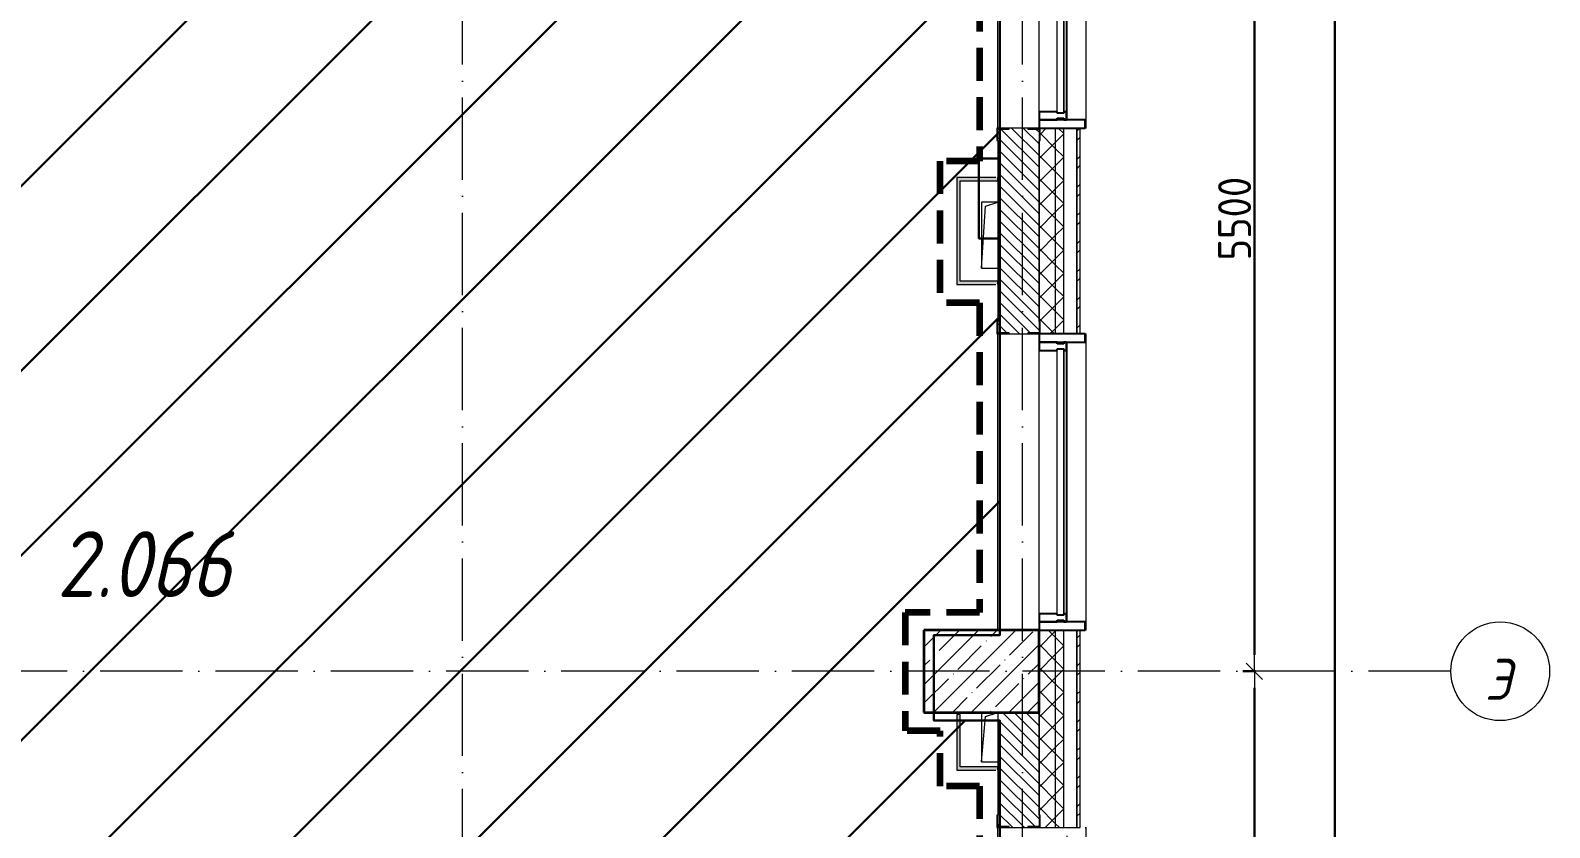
# Model space of a CAD drawing. Header units: millimetres. Extents: x -17017 to 628417, y -109036 to 199237.
# Drawn here: x 9705 to 18930, y -66865 to -62021 of the extents above; entities that cross this region are included whole.
import ezdxf

# ---------------------------------------------------------------- set-up
doc = ezdxf.new("R2010")
doc.units = ezdxf.units.MM
for name, pattern in [('50_200_ШТРИХ_1Т_ш5_п1_п1_', [700, 500, -100, 0, -100]), ('Штрих короткий', [300, 150, -150]), ('Штриховая _2 мм - 1 мм_', [300, 200, -100])]:
    doc.linetypes.add(name, pattern=pattern)
for name, color, linetype, lineweight in [('0-1', 7, 'Continuous', 5), ('0-2', 7, 'Continuous', 9), ('Импосты витража', 7, 'Continuous', 9), ('Импосты витража-1', 7, 'Continuous', 25), ('Марки помещений', 7, 'Continuous', 9), ('Несущие колонны', 7, 'Continuous', 9), ('Несущие колонны-1', 7, 'Continuous', 35), ('Обобщенные модели', 7, 'Continuous', 9), ('Общие ребра', 7, 'Continuous', 9), ('Окна', 7, 'Continuous', 9), ('Оси', 7, 'Continuous', 9), ('Оси-1', 7, 'Continuous', 20), ('Оси-2', 7, '50_200_ШТРИХ_1Т_ш5_п1_п1_', 9), ('Остекление-1', 7, 'Continuous', 9), ('Перемычка-1', 7, 'Штрих короткий', 9), ('Размеры', 7, 'Continuous', 15), ('Стены', 7, 'Continuous', 9), ('Стены-1', 7, 'Continuous', 13), ('стяжа', 7, 'Continuous', 30), ('Штриховка разреза-1', 7, 'Continuous', 9)]:
    doc.layers.add(name, color=color, linetype=linetype, lineweight=lineweight)
doc.layers.add('СТ-1_1', color=7, linetype='Штриховая _2 мм - 1 мм_', lineweight=90, true_color=0x888888)
doc.layers.add('Штриховка разреза-3', color=7, linetype='Continuous', lineweight=9, true_color=0x0080ff)
doc.layers.get('0-2').off()
doc.styles.add('ISOCPEUR_I_1', font='isocpeui.ttf', dxfattribs={"width": 0.85, "height": 2.5})
doc.styles.add('ISOCPEUR_I_2', font='isocpeui.ttf', dxfattribs={"width": 0.85, "height": 2.3})
doc.styles.add('СПДС', font='isocpeur.ttf', dxfattribs={"width": 0.9})
doc.dimstyles.new('Размера А3', dxfattribs={"dimtxt": 200, "dimasz": 100, "dimexe": 70, "dimexo": 100, "dimgap": 20, "dimtad": 1, "dimdec": 0, "dimrnd": 10, "dimzin": 0, "dimdsep": 46, "dimtxsty": 'СПДС', "dimblk": 'ARROWHEAD_6', "dimcen": 1, "dimclrd": 256, "dimclre": 256, "dimclrt": 256, "dimazin": 0, "dimtfac": 1, "dimtdec": 0, "dimtmove": 2, "dimatfit": 3, "dimfxl": 1, "dimtolj": 1, "dimtzin": 0, "dimarcsym": 0})
pattern_1 = [(135, (0, 0), (-35.35534, -35.35534), [])]
pattern_2 = [(45, (0, 0), (-85.53659, 85.53659), []), (45, (57.02, 0), (-85.53659, 85.53659), [])]
pattern_3 = [(45, (0, 0), (-70.71068, 70.71068), []), (135, (0, 0), (-70.71068, -70.71068), [])]

# ---------------------------------------------------------------- blocks, each defined once
blk = doc.blocks.new('Ось сетки - Круг_Ø6_00__ISO-2_5_0_9K_-16731441-АИ2_02_План отделки стен 2-го этажа _Часть 2_')
at = {"layer": 'Оси-1'}
blk.add_circle((0, 0), 3, dxfattribs=at)
blk = doc.blocks.new('ARROWHEAD_6')
at = {"color": 0, "linetype": 'Continuous'}
for p, q in [((0, 0), (-1, 0)), ((-0.5, -0.5), (0.5, 0.5))]:
    blk.add_line(p, q, dxfattribs=at)
blk = doc.blocks.new('*D701')
at = {"layer": 'Defpoints', "color": 0, "transparency": 16777216}
for p in [(17243.3, -60415.3), (17137.2, -65915.3), (17243.3, -65915.3)]:
    blk.add_point(p, dxfattribs=at)
at = {"layer": 'Размеры', "lineweight": -2, "transparency": 16777216}
for p, q in [((17143.3, -60415.3), (17067.2, -60415.3)), ((17137.2, -60515.3), (17137.2, -65815.3)), ((17143.3, -65915.3), (17067.2, -65915.3))]:
    blk.add_line(p, q, dxfattribs=at)
at = {"layer": 'Размеры', "lineweight": -2, "transparency": 16777216, "xscale": 100, "yscale": 100, "zscale": 100}
for p, rotation in [((17137.2, -60415.3), 90), ((17137.2, -65915.3), 270)]:
    blk.add_blockref('ARROWHEAD_6', p, dxfattribs=dict(at, rotation=rotation))
at = {"layer": 'Размеры', "transparency": 16777216, "insert": (17017.2, -63165.3), "char_height": 200, "width": 2.488, "attachment_point": 5, "rotation": 90, "style": 'СПДС'}
blk.add_mtext('\\A1;5500', dxfattribs=at)
blk = doc.blocks.new('*D702')
at = {"layer": 'Defpoints', "color": 0, "transparency": 16777216}
for p in [(17243.3, -65915.3), (17137.2, -71915.3), (17243.3, -71915.3)]:
    blk.add_point(p, dxfattribs=at)
at = {"layer": 'Размеры', "lineweight": -2, "transparency": 16777216}
for p, q in [((17143.3, -65915.3), (17067.2, -65915.3)), ((17137.2, -66015.3), (17137.2, -71815.3)), ((17143.3, -71915.3), (17067.2, -71915.3))]:
    blk.add_line(p, q, dxfattribs=at)
at = {"layer": 'Размеры', "lineweight": -2, "transparency": 16777216, "xscale": 100, "yscale": 100, "zscale": 100}
for p, rotation in [((17137.2, -65915.3), 90), ((17137.2, -71915.3), 270)]:
    blk.add_blockref('ARROWHEAD_6', p, dxfattribs=dict(at, rotation=rotation))
at = {"layer": 'Размеры', "transparency": 16777216, "insert": (17017.2, -68915.3), "char_height": 200, "width": 2.488, "attachment_point": 5, "rotation": 90, "style": 'СПДС'}
blk.add_mtext('\\A1;6000', dxfattribs=at)
blk = doc.blocks.new('*D707')
at = {"layer": 'Defpoints', "color": 0, "transparency": 16777216}
for p in [(17519.6, -56765.3), (17625.6, -56765.3), (17519.6, -90215.3)]:
    blk.add_point(p, dxfattribs=at)
at = {"layer": 'Размеры', "lineweight": -2, "transparency": 16777216}
for p, q in [((17619.6, -56765.3), (17695.6, -56765.3)), ((17625.6, -90115.3), (17625.6, -56865.3)), ((17619.6, -90215.3), (17695.6, -90215.3))]:
    blk.add_line(p, q, dxfattribs=at)
at = {"layer": 'Размеры', "lineweight": -2, "transparency": 16777216, "xscale": 100, "yscale": 100, "zscale": 100}
for p, rotation in [((17625.6, -56765.3), 90), ((17625.6, -90215.3), 270)]:
    blk.add_blockref('ARROWHEAD_6', p, dxfattribs=dict(at, rotation=rotation))
at = {"layer": 'Размеры', "transparency": 16777216, "insert": (17505.6, -73490.3), "char_height": 200, "width": 3.186, "attachment_point": 5, "rotation": 90, "style": 'СПДС'}
blk.add_mtext('\\A1;33450', dxfattribs=at)
blk = doc.blocks.new('BSC_Колонна _Прямоугольная - 500х700-V2-АИ2_02_План отделки стен 2-го этажа _Часть 2_')
at = {"layer": 'Несущие колонны'}
h = blk.add_hatch(dxfattribs=at)
h.set_pattern_fill('FP_7', color=256, style=0, pattern_type=2)
h.set_pattern_definition([(315, (-40300, 25550), (114.04925, 114.04925), []), (315, (-40300, 25435.95), (114.04925, 114.04925), [201.613, -40.323, 3.353, -36.97])])
h.paths.add_polyline_path([(-250, 350), (-250, -350), (250, -350), (250, 350)], flags=0)
at = {"layer": 'Несущие колонны-1'}
for p, q in [((250, 350), (-250, 350)), ((-250, 350), (-250, -350)), ((250, -350), (250, 350)), ((-250, -350), (250, -350))]:
    blk.add_line(p, q, dxfattribs=at)
blk = doc.blocks.new('Проем_Дверь_Прямоугольный - 1800х2700h_оконные проемы-25805030-АИ2_02_План отделки стен 2-го этажа _Часть 2_')
at = {"layer": 'Перемычка-1'}
for p, q in [((900, 125), (-900, 125)), ((900, -125), (-900, -125))]:
    blk.add_line(p, q, dxfattribs=at)
blk = doc.blocks.new('PNS_Панель прямоугольная1 - Нр_Стекло - 40мм-25259299-АИ2_02_План отделки стен 2-го этажа _Часть 2_')
at = {"layer": 'Остекление-1'}
for p, q in [((-387.5, 40), (387.5, 40)), ((-397.5, 0), (397.5, 0)), ((387.5, 0), (-387.5, 0))]:
    blk.add_line(p, q, dxfattribs=at)
blk = doc.blocks.new('Прямоугольный импост - Импост структурный с накладкой - 150мм-25647642-АИ2_02_План отделки стен 2-го этажа _Часть 2_')
at = {"layer": 'Импосты витража'}
for p, q in [((42475, -100), (43250, -100)), ((42475, -267), (43250, -267))]:
    blk.add_line(p, q, dxfattribs=at)
blk = doc.blocks.new('Прямоугольный импост - Импост структурный с накладкой - 150мм-25647644-АИ2_02_План отделки стен 2-го этажа _Часть 2_')
at = {"layer": 'Импосты витража-1'}
for p, q in [((-25, 0), (-25, 17)), ((-25, 17), (25, 17)), ((-15, 0), (-25, 0)), ((-15, -40), (-15, 0)), ((25, 0), (15, 0)), ((15, 0), (15, -40)), ((25, 17), (25, 0)), ((-25, -150), (-25, -40)), ((-25, -40), (-15, -40)), ((15, -40), (25, -40)), ((25, -40), (25, -150)), ((25, -150), (-25, -150))]:
    blk.add_line(p, q, dxfattribs=at)
blk = doc.blocks.new('Прямоугольный импост - Откос НВФ_50х280 мм-25993838-АИ2_02_План отделки стен 2-го этажа _Часть 2_')
at = {"layer": 'Импосты витража-1'}
for p, q in [((0, 130), (-50, 130)), ((-50, 130), (-50, -150)), ((0, -144), (0, 130)), ((-50, -150), (0, -150))]:
    blk.add_line(p, q, dxfattribs=at)
blk = doc.blocks.new('PNS_Панель прямоугольная1 - Нр_Стекло - 40мм-25293744-АИ2_02_План отделки стен 2-го этажа _Часть 2_')
at = {"layer": 'Остекление-1'}
for p, q in [((-800, 40), (800, 40)), ((-810, 0), (810, 0)), ((800, 0), (-800, 0))]:
    blk.add_line(p, q, dxfattribs=at)
blk = doc.blocks.new('Прямоугольный импост - Импост структурный с накладкой - 150мм-25651488-АИ2_02_План отделки стен 2-го этажа _Часть 2_')
at = {"layer": 'Импосты витража'}
for p, q in [((44650, -100), (46250, -100)), ((44650, -267), (46250, -267))]:
    blk.add_line(p, q, dxfattribs=at)
blk = doc.blocks.new('Прямоугольный импост - Импост структурный с накладкой - 150мм-25651501-АИ2_02_План отделки стен 2-го этажа _Часть 2_')
at = {"layer": 'Импосты витража-1'}
for p, q in [((-25, 0), (-25, 17)), ((-25, 17), (25, 17)), ((-15, 0), (-25, 0)), ((-15, -40), (-15, 0)), ((25, 0), (15, 0)), ((15, 0), (15, -40)), ((25, 17), (25, 0)), ((-25, -150), (-25, -40)), ((-25, -40), (-15, -40)), ((15, -40), (25, -40)), ((25, -40), (25, -150)), ((25, -150), (-25, -150))]:
    blk.add_line(p, q, dxfattribs=at)
blk = doc.blocks.new('Прямоугольный импост - Откос НВФ_50х280 мм-25995271-АИ2_02_План отделки стен 2-го этажа _Часть 2_')
at = {"layer": 'Импосты витража-1'}
for p, q in [((-50, 130), (0, 130)), ((-50, -150), (-50, 130)), ((0, 130), (0, -144)), ((0, -150), (-50, -150))]:
    blk.add_line(p, q, dxfattribs=at)
blk = doc.blocks.new('Прямоугольный импост - Откос НВФ_50х280 мм-V163-АИ2_02_План отделки стен 2-го этажа _Часть 2_')
at = {"layer": 'Импосты витража-1'}
for p, q in [((0, 130), (-50, 130)), ((-50, 130), (-50, -150)), ((0, -150), (0, 130)), ((-50, -150), (0, -150))]:
    blk.add_line(p, q, dxfattribs=at)
blk = doc.blocks.new('Фахверк_СКБ_Уголок - 250_2700-27497298-АИ2_02_План отделки стен 2-го этажа _Часть 2_')
at = {"layer": 'Обобщенные модели'}
for p, q in [((200, 181), (125, 181)), ((125, 181), (125, 106)), ((125, 106), (131, 106)), ((131, 106), (131, 175)), ((131, 175), (200, 175)), ((200, 175), (200, 181)), ((131, -6), (125, -6)), ((125, -6), (125, -81)), ((125, -81), (200, -81)), ((131, -75), (131, -6)), ((200, -75), (131, -75)), ((200, -81), (200, -75))]:
    blk.add_line(p, q, dxfattribs=at)
blk = doc.blocks.new('AR_Отверстие прямоугольное _в плите_ - AR_Отверстие прямоугольное _в плите_-30510814-АИ2_02_План отделки стен 2-го этажа _Часть 2_')
at = {"layer": 'Обобщенные модели'}
for p, q in [((-50, 150), (-50, -150)), ((-50, -150), (-25, 125)), ((-25, 125), (50, 150)), ((-50, -150), (50, -150))]:
    blk.add_line(p, q, dxfattribs=at)
blk = doc.blocks.new('AR_Отверстие прямоугольное _в плите_ - AR_Отверстие прямоугольное _в плите_-30510902-АИ2_02_План отделки стен 2-го этажа _Часть 2_')
at = {"layer": 'Обобщенные модели'}
for p, q in [((50, 200), (-50, 200)), ((-50, 200), (-50, -200)), ((-25, 175), (50, 200)), ((-50, -200), (-25, 175)), ((-50, -200), (50, -200))]:
    blk.add_line(p, q, dxfattribs=at)
blk = doc.blocks.new('Отлив_СКБ - Отлив витража_120_НВФ-31885687-АИ2_02_План отделки стен 2-го этажа _Часть 2_')
at = {"layer": 'Окна'}
for p, q in [((1750, -2), (50, -2)), ((0, -120), (0, -113)), ((0, -120), (1800, -120)), ((1800, -113), (1800, -120))]:
    blk.add_line(p, q, dxfattribs=at)
blk = doc.blocks.new('0125-Р-ОО-Ш2-АР-о_23_10_2024_rvt-1-АИ2_02_План отделки стен 2-го этажа _Часть 2_')
at = {"layer": 'Штриховка разреза-1'}
h = blk.add_hatch(dxfattribs=at)
h.set_pattern_fill('FP_80', color=256, style=0, pattern_type=2)
h.set_pattern_definition(pattern_2)
h.paths.add_polyline_path([(26150, 43370), (26150, 43600), (26130, 43600), (26130, 43370)], flags=0)
h.paths.add_polyline_path([(26130, 45400), (26150, 45400), (26150, 49800), (26130, 49800), (26130, 45770.8)], flags=0)
h = blk.add_hatch(dxfattribs=at)
h.set_pattern_fill('FP_81', color=256, style=0, pattern_type=2)
h.set_pattern_definition(pattern_3)
h.paths.add_polyline_path([(26050, 11350), (26050, 13550), (26000, 13550), (26000, 11350)], flags=0)
h.paths.add_polyline_path([(26000, 15350), (26050, 15350), (26050, 16550), (26000, 16550), (26000, 16201.6)], flags=0)
h.paths.add_polyline_path([(26050, 18350), (26050, 19550), (26000, 19550), (26000, 18350)], flags=0)
h.paths.add_polyline_path([(26000, 21350), (26050, 21350), (26050, 22550), (26000, 22550), (26000, 21745.8)], flags=0)
h.paths.add_polyline_path([(26050, 24350), (26050, 25550), (26000, 25550), (26000, 24350)], flags=0)
h.paths.add_polyline_path([(26050, 27350), (26050, 28550), (26000, 28550), (26000, 27350)], flags=0)
h.paths.add_polyline_path([(26000, 30350), (26050, 30350), (26050, 31550), (26000, 31550), (26000, 30986.2)], flags=0)
h.paths.add_polyline_path([(26000, 33350), (26050, 33350), (26050, 34550), (26000, 34550), (26000, 33758.3)], flags=0)
h.paths.add_polyline_path([(26050, 36350), (26050, 37550), (26000, 37550), (26000, 36350)], flags=0)
h.paths.add_polyline_path([(26050, 39350), (26050, 40550), (26000, 40550), (26000, 39350)], flags=0)
h.paths.add_polyline_path([(26050, 42350), (26050, 43600), (26000, 43600), (26000, 42350)], flags=0)
h.paths.add_polyline_path([(26050, 45400), (26050, 49650), (26000, 49650), (26000, 45400)], flags=0)
h = blk.add_hatch(dxfattribs=at)
h.set_pattern_fill('FP_81', color=256, style=0, pattern_type=2)
h.set_pattern_definition(pattern_3)
h.paths.add_polyline_path([(26000, 11350), (26000, 13550), (25906, 13550), (25906, 13475), (25900, 13475), (25900, 11350)], flags=0)
h.paths.add_polyline_path([(25906, 15350), (26000, 15350), (26000, 16550), (25906, 16550), (25906, 16475), (25900, 16475), (25900, 15425), (25906, 15425), (25906, 15356)], flags=0)
h.paths.add_polyline_path([(25906, 18350), (26000, 18350), (26000, 19550), (25900, 19550), (25900, 18425), (25906, 18425), (25906, 18356)], flags=0)
h.paths.add_polyline_path([(25906, 21350), (26000, 21350), (26000, 22550), (25906, 22550), (25906, 22475), (25900, 22475), (25900, 21425), (25906, 21425), (25906, 21356)], flags=0)
h.paths.add_polyline_path([(25900, 24350), (26000, 24350), (26000, 25550), (25906, 25550), (25906, 25475), (25900, 25475), (25900, 24850)], flags=0)
h.paths.add_polyline_path([(26000, 27350), (26000, 28550), (25900, 28550), (25900, 27425), (25906, 27425), (25906, 27350)], flags=0)
h.paths.add_polyline_path([(26000, 30350), (26000, 31550), (25906, 31550), (25906, 31475), (25900, 31475), (25900, 30425), (25906, 30425), (25906, 30350)], flags=0)
h.paths.add_polyline_path([(26000, 33350), (26000, 34550), (25900, 34550), (25900, 33425), (25906, 33425), (25906, 33350)], flags=0)
h.paths.add_polyline_path([(25906, 36350), (26000, 36350), (26000, 37550), (25906, 37550), (25906, 37475), (25900, 37475), (25900, 36425), (25906, 36425), (25906, 36356)], flags=0)
h.paths.add_polyline_path([(25906, 39350), (26000, 39350), (26000, 40550), (25900, 40550), (25900, 39425), (25906, 39425), (25906, 39356)], flags=0)
h.paths.add_polyline_path([(26000, 42350), (26000, 43600), (25906, 43600), (25906, 43525), (25900, 43525), (25900, 42425), (25906, 42425), (25906, 42350)], flags=0)
h.paths.add_polyline_path([(26000, 45400), (26000, 49550), (25900, 49550), (25900, 45400)], flags=0)
h = blk.add_hatch(dxfattribs=at)
h.set_pattern_fill('FP_2', color=256, style=0, pattern_type=2)
h.set_pattern_definition(pattern_1)
h.paths.add_polyline_path([(25719, 42350), (25831, 42350), (25831, 42356), (25900, 42356), (25900, 43594), (25831, 43594), (25831, 43600), (25719, 43600), (25719, 43594), (25650, 43594), (25650, 42356), (25719, 42356)], flags=0)
h = blk.add_hatch(dxfattribs=at)
h.set_pattern_fill('FP_80', color=256, style=0, pattern_type=2)
h.set_pattern_definition(pattern_2)
h.paths.add_polyline_path([(26130, 11540), (26150, 11540), (26150, 13550), (26130, 13550), (26130, 12505.4)], flags=0)
h.paths.add_polyline_path([(26130, 15350), (26150, 15350), (26150, 16550), (26130, 16550), (26130, 16201.6)], flags=0)
h.paths.add_polyline_path([(26150, 18350), (26150, 19550), (26130, 19550), (26130, 18350)], flags=0)
h.paths.add_polyline_path([(26150, 21350), (26150, 22550), (26130, 22550), (26130, 21350)], flags=0)
h.paths.add_polyline_path([(26130, 24350), (26150, 24350), (26150, 25550), (26130, 25550), (26130, 25442)], flags=0)
h.paths.add_polyline_path([(26130, 27350), (26150, 27350), (26150, 28550), (26130, 28550), (26130, 28214.1)], flags=0)
h.paths.add_polyline_path([(26150, 30350), (26150, 31550), (26130, 31550), (26130, 30350)], flags=0)
h.paths.add_polyline_path([(26130, 33350), (26150, 33350), (26150, 34550), (26130, 34550), (26130, 33758.3)], flags=0)
h.paths.add_polyline_path([(26150, 36350), (26150, 37550), (26130, 37550), (26130, 36350)], flags=0)
h.paths.add_polyline_path([(26150, 39350), (26150, 40550), (26130, 40550), (26130, 39350)], flags=0)
h.paths.add_polyline_path([(26150, 42350), (26150, 43370), (26130, 43370), (26130, 42350)], flags=0)
h = blk.add_hatch(dxfattribs=at)
h.set_pattern_fill('FP_2', color=256, style=0, pattern_type=2)
h.set_pattern_definition(pattern_1)
h.paths.add_polyline_path([(25719, 36350), (25831, 36350), (25831, 36356), (25900, 36356), (25900, 37544), (25831, 37544), (25831, 37550), (25719, 37550), (25719, 37544), (25650, 37544), (25650, 36356), (25719, 36356)], flags=0)
h.paths.add_polyline_path([(25719, 39350), (25831, 39350), (25831, 39356), (25900, 39356), (25900, 40050), (25650, 40050), (25650, 39356), (25719, 39356)], flags=0)
at = {"layer": 'Общие ребра'}
for p, q in [((26000, 42350), (26000, 43600)), ((26050, 42350), (26050, 43600)), ((25900, 42425), (25900, 43525)), ((25900, 43525), (25900, 42425)), ((26000, 39350), (26000, 40550)), ((26050, 39350), (26050, 40550)), ((25900, 40050), (25900, 39425)), ((25900, 39425), (25900, 40050))]:
    blk.add_line(p, q, dxfattribs=at)
at = {"layer": 'Стены'}
for p, q in [((25650, 43600), (25650, 45400)), ((25650, 40550), (25650, 42350)), ((25650, 37550), (25650, 39350))]:
    blk.add_line(p, q, dxfattribs=at)
at = {"layer": 'Стены-1'}
for p, q in [((25831, 43600), (25719, 43600)), ((26130, 43600), (25906, 43600)), ((26130, 43600), (26130, 43370)), ((26150, 43600), (26130, 43600)), ((26130, 42350), (26130, 43600)), ((26150, 43370), (26150, 43600)), ((25650, 43525), (25650, 42425)), ((26130, 43370), (26130, 42350)), ((26150, 42350), (26150, 43370)), ((25719, 42350), (25831, 42350)), ((25906, 42350), (26130, 42350)), ((26130, 42350), (26150, 42350)), ((26130, 40550), (25900, 40550)), ((26130, 39350), (26130, 40550)), ((26130, 40550), (26130, 39350)), ((26150, 40550), (26130, 40550)), ((26150, 39350), (26150, 40550)), ((25650, 40050), (25650, 39425)), ((25719, 39350), (25831, 39350)), ((25906, 39350), (26130, 39350)), ((26130, 39350), (26150, 39350))]:
    blk.add_line(p, q, dxfattribs=at)
at = {"layer": '0-2'}
for name, p, rotation in [('Проем_Дверь_Прямоугольный - 1800х2700h_оконные проемы-25805030-АИ2_02_План отделки стен 2-го этажа _Часть 2_', (25775, 44500), 269.9999999999999), ('Отлив_СКБ - Отлив витража_120_НВФ-31885687-АИ2_02_План отделки стен 2-го этажа _Часть 2_', (26067, 43600), 90), ('Прямоугольный импост - Импост структурный с накладкой - 150мм-25647642-АИ2_02_План отделки стен 2-го этажа _Часть 2_', (25800, 1225), 89.99999999999999), ('PNS_Панель прямоугольная1 - Нр_Стекло - 40мм-25259299-АИ2_02_План отделки стен 2-го этажа _Часть 2_', (26050, 44087.5), 89.99999999999753), ('Прямоугольный импост - Откос НВФ_50х280 мм-25993838-АИ2_02_План отделки стен 2-го этажа _Часть 2_', (26050, 43600), 269.9999999999975), ('Фахверк_СКБ_Уголок - 250_2700-27497298-АИ2_02_План отделки стен 2-го этажа _Часть 2_', (25725, 43725), 269.9999999999999), ('Фахверк_СКБ_Уголок - 250_2700-27497298-АИ2_02_План отделки стен 2-го этажа _Часть 2_', (25825, 42225), 89.99999999999991), ('Проем_Дверь_Прямоугольный - 1800х2700h_оконные проемы-25805030-АИ2_02_План отделки стен 2-го этажа _Часть 2_', (25775, 41450), 269.9999999999999), ('Отлив_СКБ - Отлив витража_120_НВФ-31885687-АИ2_02_План отделки стен 2-го этажа _Часть 2_', (26067, 40550), 90), ('Прямоугольный импост - Импост структурный с накладкой - 150мм-25651488-АИ2_02_План отделки стен 2-го этажа _Часть 2_', (25800, -4000), 89.99999999999986), ('PNS_Панель прямоугольная1 - Нр_Стекло - 40мм-25293744-АИ2_02_План отделки стен 2-го этажа _Часть 2_', (26050, 41450), 89.99999999999899), ('Прямоугольный импост - Откос НВФ_50х280 мм-V163-АИ2_02_План отделки стен 2-го этажа _Часть 2_', (26050, 40550), 269.999999999999), ('BSC_Колонна _Прямоугольная - 500х700-V2-АИ2_02_План отделки стен 2-го этажа _Часть 2_', (25550, 40300), 89.9999999999999), ('Фахверк_СКБ_Уголок - 250_2700-27497298-АИ2_02_План отделки стен 2-го этажа _Часть 2_', (25825, 39225), 89.99999999999991), ('Проем_Дверь_Прямоугольный - 1800х2700h_оконные проемы-25805030-АИ2_02_План отделки стен 2-го этажа _Часть 2_', (25775, 38450), 269.9999999999999), ('Отлив_СКБ - Отлив витража_120_НВФ-31885687-АИ2_02_План отделки стен 2-го этажа _Часть 2_', (26067, 37550), 90)]:
    blk.add_blockref(name, p, dxfattribs=dict(at, rotation=rotation))
at = {"layer": '0-2', "extrusion": (0, 0, -1)}
for name, p, rotation in [('Прямоугольный импост - Импост структурный с накладкой - 150мм-25647644-АИ2_02_План отделки стен 2-го этажа _Часть 2_', (-26050, 43675), 90.00000000000249), ('Прямоугольный импост - Откос НВФ_50х280 мм-25995271-АИ2_02_План отделки стен 2-го этажа _Часть 2_', (-26050, 42350), 90.00000000000101), ('Прямоугольный импост - Импост структурный с накладкой - 150мм-25651501-АИ2_02_План отделки стен 2-го этажа _Часть 2_', (-26050, 42275), 90.00000000000101), ('Прямоугольный импост - Импост структурный с накладкой - 150мм-25651501-АИ2_02_План отделки стен 2-го этажа _Часть 2_', (-26050, 40625), 90.00000000000101)]:
    blk.add_blockref(name, p, dxfattribs=dict(at, rotation=rotation))
at = {"layer": '0-2'}
for name, p in [('AR_Отверстие прямоугольное _в плите_ - AR_Отверстие прямоугольное _в плите_-30510902-АИ2_02_План отделки стен 2-го этажа _Часть 2_', (25600, 42950)), ('AR_Отверстие прямоугольное _в плите_ - AR_Отверстие прямоугольное _в плите_-30510814-АИ2_02_План отделки стен 2-го этажа _Часть 2_', (25600, 39900))]:
    blk.add_blockref(name, p, dxfattribs=at)
blk = doc.blocks.new('2ч2эт')
at = {"layer": 'Штриховка разреза-3'}
for points in [[(15579.9, -62935.3), (15579.9, -62915.3), (15329.9, -62915.3), (15329.9, -62935.3), (15349.9, -62935.3)], [(15349.9, -63565.3), (15349.9, -62935.3), (15329.9, -62935.3), (15329.9, -63565.3)], [(15567.9, -63565.3), (15579.9, -63565.3), (15579.9, -63545.3), (15349.9, -63545.3), (15349.9, -63565.3)], [(15349.9, -66515.3), (15349.9, -66177.3), (15329.9, -66177.3), (15329.9, -66515.3)], [(15567.9, -66515.3), (15579.9, -66515.3), (15579.9, -66495.3), (15349.9, -66495.3), (15349.9, -66515.3)]]:
    blk.add_hatch(color=256, dxfattribs=at).paths.add_polyline_path(points, flags=0)
at = {"layer": 'Общие ребра'}
blk.add_line((15349.9, -66177.3), (15329.9, -66177.3), dxfattribs=at)
at = {"layer": 'СТ-1_1'}
for p, q in [((15467.9, -60927.3), (15467.9, -62815.3)), ((15227.9, -62815.3), (15227.9, -63677.3)), ((15467.9, -62815.3), (15227.9, -62815.3)), ((15467.9, -63677.3), (15227.9, -63677.3)), ((15467.9, -63677.3), (15467.9, -65557.3)), ((15017.9, -65557.3), (15017.9, -66277.3)), ((15467.9, -65557.3), (15017.9, -65557.3)), ((15229.9, -66277.3), (15017.9, -66277.3)), ((15229.9, -66612.3), (15229.9, -66277.3)), ((15467.9, -66612.3), (15229.9, -66612.3)), ((15467.9, -66612.3), (15467.9, -71553.3))]:
    blk.add_line(p, q, dxfattribs=at)
at = {"layer": 'Стены-1'}
for p, q in [((15329.9, -62915.3), (15329.9, -63565.3)), ((15567.9, -62915.3), (15329.9, -62915.3)), ((15349.9, -63545.3), (15349.9, -62935.3)), ((15349.9, -62935.3), (15579.9, -62935.3)), ((15579.9, -62935.3), (15579.9, -62915.3)), ((15579.9, -63545.3), (15349.9, -63545.3)), ((15579.9, -63565.3), (15579.9, -63545.3)), ((15329.9, -63565.3), (15567.9, -63565.3)), ((15329.9, -66177.3), (15329.9, -66515.3)), ((15349.9, -66495.3), (15349.9, -66177.3)), ((15579.9, -66495.3), (15349.9, -66495.3)), ((15579.9, -66515.3), (15579.9, -66495.3)), ((15329.9, -66515.3), (15567.9, -66515.3))]:
    blk.add_line(p, q, dxfattribs=at)
at = {"layer": 'стяжа'}
blk.add_lwpolyline([(7012, -71285.3), (7012, -71695.3), (15592, -71695.3), (15592, -66215.3), (15192, -66215.3), (15192, -65695.3), (15592, -65695.3), (15592, -60875.3), (15362, -60875.3), (15362, -60625.3), (9912, -60625.3)], dxfattribs=at)
blk.add_lwpolyline([(15592, -63285.3), (15464.5, -63285.3), (15464.5, -62800.4), (15592, -62800.4)], close=True, dxfattribs=at)
at = {"layer": '0-1'}
blk.add_blockref('0125-Р-ОО-Ш2-АР-о_23_10_2024_rvt-1-АИ2_02_План отделки стен 2-го этажа _Часть 2_', (-10070.1, -106215.3), dxfattribs=at)
at = {"layer": 'Марки помещений', "color": 3, "insert": (9866.6, -65064.3), "char_height": 400, "width": 785.654, "attachment_point": 1, "style": 'ISOCPEUR_I_2'}
blk.add_mtext('2.066', dxfattribs=at)
blk = doc.blocks.new('ось2эт')
at = {"layer": 'Оси-2'}
for p, q in [((12329.9, -108435.9), (12329.9, -54635.1)), ((15729.9, -108435.9), (15729.9, -54635.1)), ((18329.9, -65915.3), (-12388.8, -65915.3))]:
    blk.add_line(p, q, dxfattribs=at)
at = {"layer": 'Оси-1', "xscale": 99.99999999999993, "yscale": 99.99999999999993, "zscale": 99.99999999999993, "rotation": 89.99999999999982}
blk.add_blockref('Ось сетки - Круг_Ø6_00__ISO-2_5_0_9K_-16731441-АИ2_02_План отделки стен 2-го этажа _Часть 2_', (18629.9, -65915.3), dxfattribs=at)
at = {"layer": 'Оси', "insert": (18537.1, -65839.2), "char_height": 250, "width": 223.671, "attachment_point": 1, "style": 'ISOCPEUR_I_1'}
blk.add_mtext('\\fISOCPEUR|b0|i1|c204|p34|;\\W.9;Э', dxfattribs=at)
at = {"layer": 'Размеры'}
for base, p1, p2, picture, middle in [((17625.6, -56765.3), (17519.6, -90215.3), (17519.6, -56765.3), '*D707', (17505.6, -73490.3)), ((17137.2, -65915.3), (17243.3, -60415.3), (17243.3, -65915.3), '*D701', (17017.2, -63165.3)), ((17137.2, -71915.3), (17243.3, -65915.3), (17243.3, -71915.3), '*D702', (17017.2, -68915.3))]:
    dim = blk.add_linear_dim(base=base, p1=p1, p2=p2, angle=90, dimstyle='Размера А3', dxfattribs=at)
    dim.commit()
    dim.dimension.update_dxf_attribs({"geometry": picture, "text_midpoint": middle})

msp = doc.modelspace()

# ---------------------------------------------------------------- hatches: boundary and pattern name
at = {"layer": 'стяжа'}
h = msp.add_hatch(dxfattribs=at)
h.set_pattern_fill('ANSI31', color=5, scale=250)
h.set_pattern_definition([(45, (4472.5, -59163.1), (-561.266, 561.266), [])])
h.paths.add_polyline_path([(13742, -89400.5), (12812, -89400.5), (6162, -89400.5), (6162, -89950.4), (12812, -89960.5), (12812, -94460.5), (13012, -94460.5), (13012, -94955.3), (15112, -94955.3), (15112, -94443.1), (15322, -94443.1), (15322, -94230.5), (15762, -94230.5), (15762, -90460.5), (15322, -90460.5), (15322, -89960.5), (13742, -89960.5)])
h.paths.add_polyline_path([(15592, -66215.3), (15192, -66215.3), (15192, -65695.3), (15592, -65695.3), (15592, -63285.3), (15464.5, -63285.3), (15464.5, -62800.4), (15592, -62800.4), (15592, -60875.3), (15362, -60875.3), (15362, -60625.3), (12222, -60625.3), (12222, -61275.3), (9132, -61275.3), (9132, -60575.3), (8692, -60575.3), (8692, -60325.3), (9912, -60325.3), (9912, -58904.6), (9862, -58904.6), (9862, -58299.1), (9912, -58299.1), (9912, -56925.3), (6812, -56925.3), (6812, -57175.3), (6312, -57175.3), (6062, -57175.3), (6062, -56925.3), (2562, -56925.3), (2562, -57345.3), (2042, -57345.3), (2042, -56925.3), (-2138, -56925.3), (-2138, -58005.3), (-2388, -58005.3), (-2388, -57961), (-2788, -57961), (-2788, -56925.3), (-9668, -56925.3), (-9668, -57165.3), (-9778, -57165.3), (-9778, -57376.1), (-9888, -57376.1), (-9888, -60155.3), (-9638, -60155.3), (-9638, -60655.3), (-9888, -60655.3), (-9888, -62707.2), (-9738, -62707.2), (-9738, -63240.1), (-9888, -63240.1), (-9888, -65675.3), (-9598, -65675.3), (-9598, -65925.3), (-2888, -65925.3), (-2888, -63325.3), (-2388, -63325.3), (-2388, -61148.8), (-2758, -61148.8), (-2758, -59948.8), (-2388, -59948.8), (-2388, -59705.3), (-2138, -59705.3), (-2138, -72625.3), (-2388, -72625.3), (-2388, -72225.3), (-2788, -72225.3), (-2788, -70635.3), (-2388, -70635.3), (-2388, -69135.3), (-2788, -69135.3), (-2928.7, -69135.3), (-2928.7, -66175.1), (-9833, -66175.1), (-9833, -66315.1), (-9973, -66315.1), (-9973, -68675.1), (-9723, -68675.1), (-9723, -69175.1), (-9833, -69175.1), (-9833, -69315.1), (-9973, -69315.1), (-9973, -71540.3), (-9833, -71540.3), (-9833, -71675.1), (-9723, -71675.1), (-9723, -72175.1), (-9973, -72175.1), (-9973, -77655.1), (-9723, -77655.1), (-9723, -78155.1), (-9738, -78155.1), (-9738, -78390.1), (-9973, -78390.1), (-9973, -80457.8), (-9755.8, -80457.8), (-9755.8, -80675.1), (-9723, -80675.1), (-9723, -81175.1), (-9787.7, -81175.1), (-9787.7, -81360.3), (-9973, -81360.3), (-9973, -86532.6), (-9750.6, -86532.6), (-9750.6, -86755.1), (-9723, -86755.1), (-9723, -87255.1), (-9838.3, -87255.1), (-9838.3, -87389.8), (-9973, -87389.8), (-9973, -89355.1), (-9686, -89355.1), (-9686, -89495.1), (-9973, -89495.1), (-9973, -89703.9), (-9853.5, -89703.9), (-9853.5, -89945.4), (-9723, -89945.4), (-9723, -90445.4), (-9973, -90445.4), (-9973, -94375.1), (-9723, -94375.1), (-9723, -94625.1), (-7673, -94625.1), (-7673, -94145.1), (-3003, -94145.1), (-3003, -92615.1), (-2388, -92615.1), (-2388, -91955.4), (-2138, -91955.4), (-2138, -94925.3), (2042, -94925.3), (2042, -94365.3), (2562, -94365.3), (2562, -94625.3), (5572, -94625.3), (5572, -94285.3), (6162, -94285.3), (6162, -92315.3), (6162, -91180.3), (6162, -89960.6), (6154.9, -89960.6), (2562, -89950.4), (2562, -90475.4), (2042, -90475.4), (2042, -89950.4), (2042, -89945.4), (2201, -89945.4), (2201, -87175.4), (2042, -87175.4), (2042, -85985.4), (1200.5, -85985.4), (1200.5, -77695.3), (2042, -77695.3), (2178.2, -77695.3), (2178.2, -72220.3), (2042, -72220.3), (2042, -71695.3), (2042, -71690.3), (2562, -71690.3), (2562, -71882.4), (5852, -71882.4), (5852, -71690.3), (5852, -71421.7), (6562, -71421.7), (6562, -71285.3), (7012, -71285.3), (7012, -71695.3), (15592, -71695.3)])
h.paths.add_polyline_path([(7012, -69615.3), (6562, -69615.3), (6562, -69446.8), (6102, -69446.8), (6102, -63155.3), (6562, -63155.3), (6562, -58775.3), (6812, -58775.3), (6812, -60325.3), (7112, -60325.3), (7112, -60575.3), (7112, -60825.3), (7112, -62175.3), (6812, -62175.3), (6812, -63055.3), (7012, -63055.3)], flags=16)
h.paths.add_polyline_path([(2562, -66200.3), (2042, -66200.3), (2042, -65675.3), (2042, -65670.3), (2562, -65670.3)], flags=16)
h.paths.add_polyline_path([(-2138, -74325.3), (-2138, -84740.1), (-2388, -84740.1), (-2388, -84500.1), (-2798, -84500.1), (-2798, -84000.1), (-2388, -84000.1), (-2388, -82235.1), (-2968, -82235.1), (-2968, -80395.1), (-2388, -80395.1), (-2388, -78605.3), (-2918, -78605.3), (-2918, -74465.3), (-2388, -74465.3), (-2388, -74325.3)], flags=16)
h.paths.add_polyline_path([(2562, -60695.3), (2042, -60695.3), (2042, -60170.3), (2562, -60170.3)], flags=16)
h.paths.add_polyline_path([(-2138, -86440.1), (-2138, -86640.1), (-2138, -90775.4), (-2388, -90775.4), (-2388, -90475.4), (-2658, -90475.4), (-2758, -90475.4), (-2758, -89495.1), (-8616, -89495.1), (-8616, -89355.1), (-3003, -89355.1), (-3003, -87055.1), (-2703, -87055.1), (-2703, -86640.1), (-2388, -86640.1), (-2388, -86440.1)], flags=16)
h.paths.add_polyline_path([(-2138, -89950.4), (-2658, -89950.4), (-2658, -89945.4), (-2138, -89945.4)], flags=0)

# ---------------------------------------------------------------- block references
for name in ['ось2эт', '2ч2эт']:
    msp.add_blockref(name, (0, 0), dxfattribs=at)

doc.saveas('drawing.dxf')
